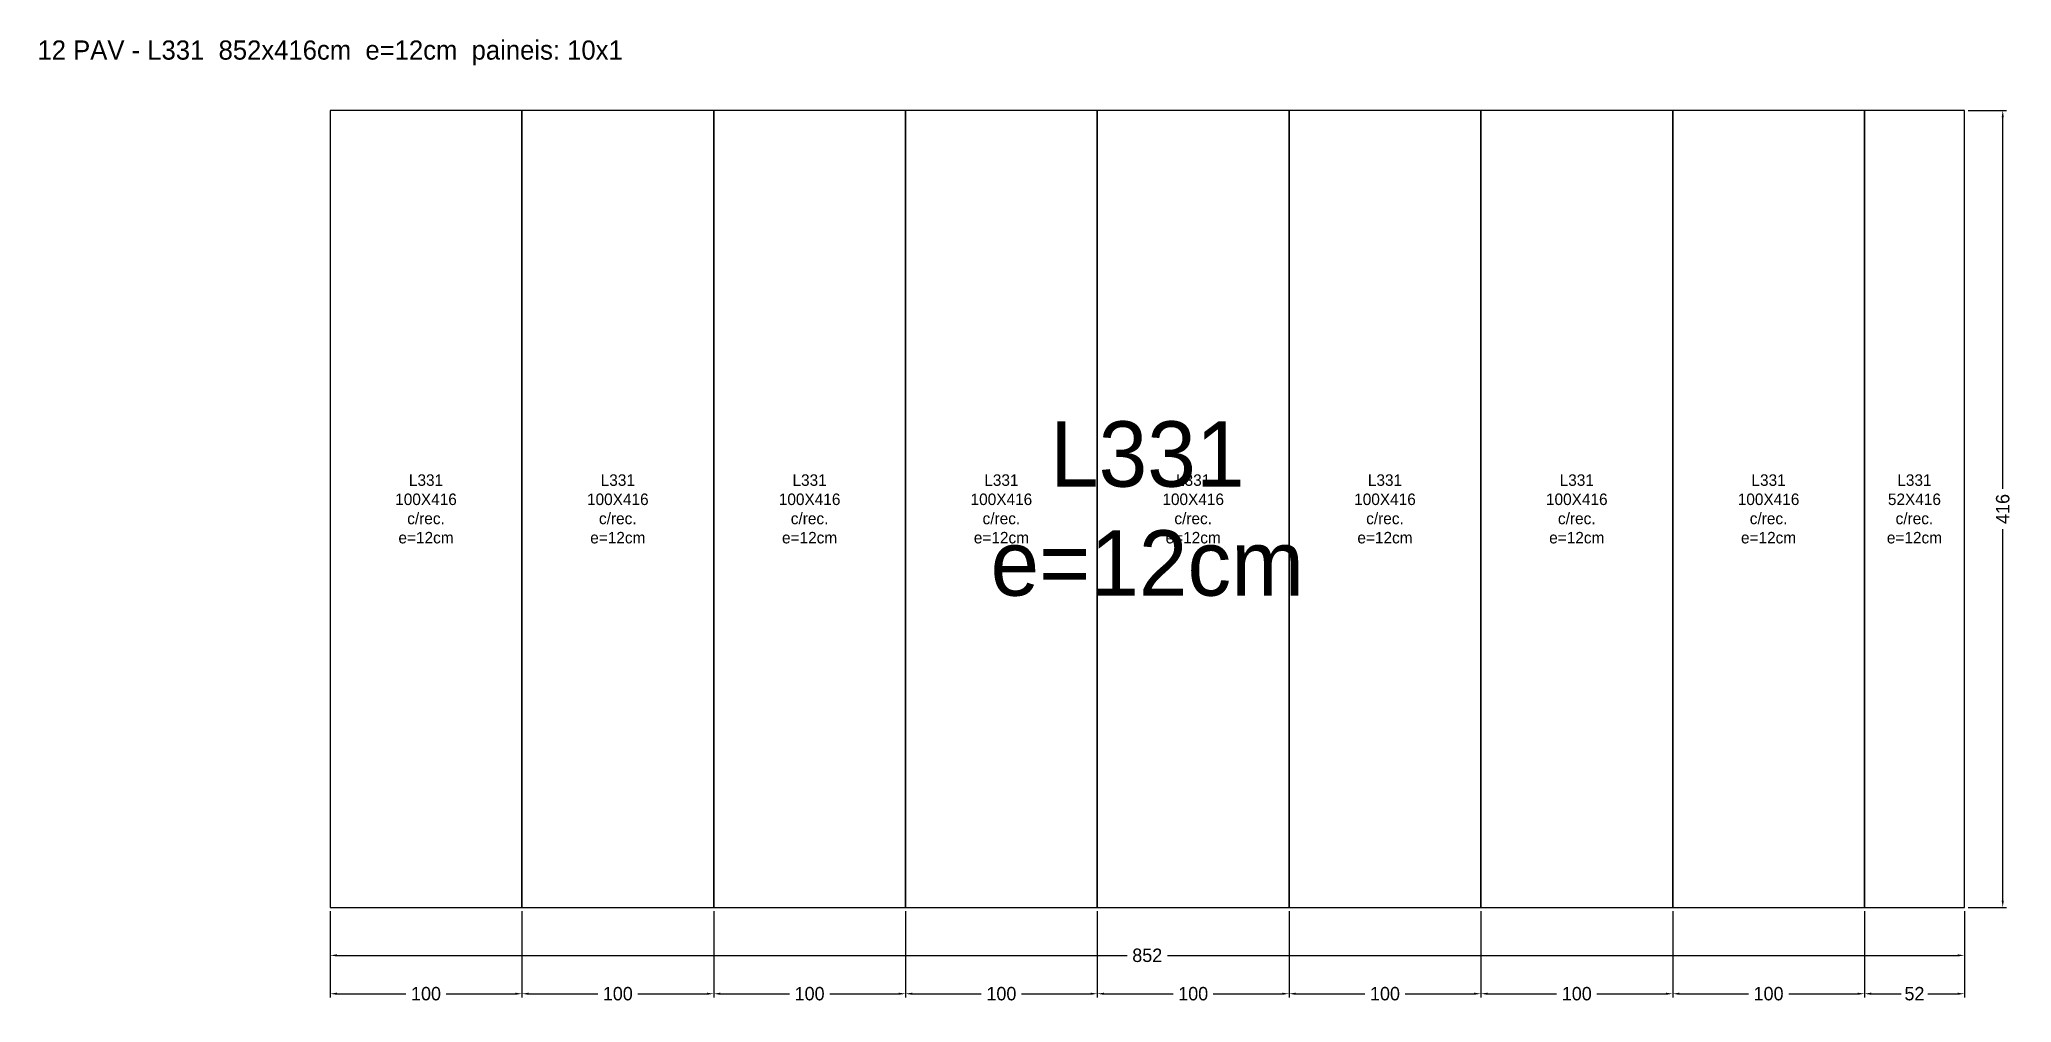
# Model space of a CAD drawing. Header units: metres. Extents: x -152 to 877, y -50 to 453.
import ezdxf

# ---------------------------------------------------------------- set-up
doc = ezdxf.new("R2010")
doc.units = ezdxf.units.M
for name, color, linetype in [('AUX00', 2, 'Continuous'), ('Contorno', 7, 'Continuous'), ('COTA', 3, 'Continuous'), ('NOMENCLATURA', 2, 'Continuous'), ('Paineis', 3, 'Continuous'), ('Texto Secao', 2, 'Continuous')]:
    doc.layers.add(name, color=color, linetype=linetype)
doc.dimstyles.new('COTA_LJ', dxfattribs={"dimtxt": 7, "dimasz": 3.5, "dimexe": 2, "dimexo": 2, "dimgap": 1.5, "dimtad": 1, "dimdec": 1, "dimcen": 2.5, "dimclrd": 3, "dimclre": 3, "dimclrt": 3, "dimazin": 3, "dimtfac": 1, "dimtmove": 0, "dimatfit": 3})

# ---------------------------------------------------------------- blocks, each defined once
blk = doc.blocks.new('_CLOSEDFILLED')
at = {"color": 0, "linetype": 'BYBLOCK'}
blk.add_solid([(-1, 0.16), (0, 0), (-1, -0.16)], dxfattribs=at)
blk = doc.blocks.new('*D1')
at = {"color": 3}
for p, q in [((0, -2), (0, -27)), ((852.1, -2), (852.1, -27)), ((3.5, -25), (415.55, -25)), ((436.55, -25), (848.6, -25))]:
    blk.add_line(p, q, dxfattribs=at)
at = {"layer": 'Defpoints'}
for p in [(0, 0), (852.1, 0), (0, -25)]:
    blk.add_point(p, dxfattribs=at)
at = {"layer": 'COTA', "color": 3, "xscale": 3.5, "yscale": 3.5, "rotation": 180}
blk.add_blockref('_CLOSEDFILLED', (0, -25), dxfattribs=at)
at = {"layer": 'COTA', "color": 3, "xscale": 3.5, "yscale": 3.5}
blk.add_blockref('_CLOSEDFILLED', (852.1, -25), dxfattribs=at)
at = {"layer": 'COTA', "color": 3, "insert": (426.05, -25), "char_height": 7, "attachment_point": 5}
blk.add_mtext('852', dxfattribs=at)
blk = doc.blocks.new('*D2')
at = {"color": 3}
for p, q in [((854.1, 415.5), (874.1, 415.5)), ((872.1, 218.25), (872.1, 412)), ((872.1, 3.5), (872.1, 197.25)), ((854.1, 0), (874.1, 0))]:
    blk.add_line(p, q, dxfattribs=at)
at = {"layer": 'Defpoints'}
for p in [(852.1, 415.5), (852.1, 0), (872.1, 0)]:
    blk.add_point(p, dxfattribs=at)
at = {"layer": 'COTA', "color": 3, "xscale": 3.5, "yscale": 3.5}
for p, rotation in [((872.1, 415.5), 90), ((872.1, 0), 270)]:
    blk.add_blockref('_CLOSEDFILLED', p, dxfattribs=dict(at, rotation=rotation))
at = {"layer": 'COTA', "color": 3, "insert": (872.1, 207.75), "char_height": 7, "attachment_point": 5, "rotation": 90}
blk.add_mtext('416', dxfattribs=at)
blk = doc.blocks.new('*D3')
at = {"color": 3}
for p, q in [((0, -2), (0, -47)), ((100, -2), (100, -47)), ((3.5, -45), (39.5, -45)), ((60.5, -45), (96.5, -45))]:
    blk.add_line(p, q, dxfattribs=at)
at = {"layer": 'Defpoints'}
for p in [(0, 0), (100, 0), (0, -45)]:
    blk.add_point(p, dxfattribs=at)
at = {"layer": 'COTA', "color": 3, "xscale": 3.5, "yscale": 3.5, "rotation": 180}
blk.add_blockref('_CLOSEDFILLED', (0, -45), dxfattribs=at)
at = {"layer": 'COTA', "color": 3, "xscale": 3.5, "yscale": 3.5}
blk.add_blockref('_CLOSEDFILLED', (100, -45), dxfattribs=at)
at = {"layer": 'COTA', "color": 3, "insert": (50, -45), "char_height": 7, "attachment_point": 5}
blk.add_mtext('100', dxfattribs=at)
blk = doc.blocks.new('*D4')
at = {"color": 3}
for p, q in [((100, -2), (100, -47)), ((200, -2), (200, -47)), ((103.5, -45), (139.5, -45)), ((160.5, -45), (196.5, -45))]:
    blk.add_line(p, q, dxfattribs=at)
at = {"layer": 'Defpoints'}
for p in [(100, 0), (200, 0), (100, -45)]:
    blk.add_point(p, dxfattribs=at)
at = {"layer": 'COTA', "color": 3, "xscale": 3.5, "yscale": 3.5, "rotation": 180}
blk.add_blockref('_CLOSEDFILLED', (100, -45), dxfattribs=at)
at = {"layer": 'COTA', "color": 3, "xscale": 3.5, "yscale": 3.5}
blk.add_blockref('_CLOSEDFILLED', (200, -45), dxfattribs=at)
at = {"layer": 'COTA', "color": 3, "insert": (150, -45), "char_height": 7, "attachment_point": 5}
blk.add_mtext('100', dxfattribs=at)
blk = doc.blocks.new('*D5')
at = {"color": 3}
for p, q in [((200, -2), (200, -47)), ((300, -2), (300, -47)), ((203.5, -45), (239.5, -45)), ((260.5, -45), (296.5, -45))]:
    blk.add_line(p, q, dxfattribs=at)
at = {"layer": 'Defpoints'}
for p in [(200, 0), (300, 0), (200, -45)]:
    blk.add_point(p, dxfattribs=at)
at = {"layer": 'COTA', "color": 3, "xscale": 3.5, "yscale": 3.5, "rotation": 180}
blk.add_blockref('_CLOSEDFILLED', (200, -45), dxfattribs=at)
at = {"layer": 'COTA', "color": 3, "xscale": 3.5, "yscale": 3.5}
blk.add_blockref('_CLOSEDFILLED', (300, -45), dxfattribs=at)
at = {"layer": 'COTA', "color": 3, "insert": (250, -45), "char_height": 7, "attachment_point": 5}
blk.add_mtext('100', dxfattribs=at)
blk = doc.blocks.new('*D6')
at = {"color": 3}
for p, q in [((300, -2), (300, -47)), ((400, -2), (400, -47)), ((303.5, -45), (339.5, -45)), ((360.5, -45), (396.5, -45))]:
    blk.add_line(p, q, dxfattribs=at)
at = {"layer": 'Defpoints'}
for p in [(300, 0), (400, 0), (300, -45)]:
    blk.add_point(p, dxfattribs=at)
at = {"layer": 'COTA', "color": 3, "xscale": 3.5, "yscale": 3.5, "rotation": 180}
blk.add_blockref('_CLOSEDFILLED', (300, -45), dxfattribs=at)
at = {"layer": 'COTA', "color": 3, "xscale": 3.5, "yscale": 3.5}
blk.add_blockref('_CLOSEDFILLED', (400, -45), dxfattribs=at)
at = {"layer": 'COTA', "color": 3, "insert": (350, -45), "char_height": 7, "attachment_point": 5}
blk.add_mtext('100', dxfattribs=at)
blk = doc.blocks.new('*D7')
at = {"color": 3}
for p, q in [((400, -2), (400, -47)), ((500, -2), (500, -47)), ((403.5, -45), (439.5, -45)), ((460.5, -45), (496.5, -45))]:
    blk.add_line(p, q, dxfattribs=at)
at = {"layer": 'Defpoints'}
for p in [(400, 0), (500, 0), (400, -45)]:
    blk.add_point(p, dxfattribs=at)
at = {"layer": 'COTA', "color": 3, "xscale": 3.5, "yscale": 3.5, "rotation": 180}
blk.add_blockref('_CLOSEDFILLED', (400, -45), dxfattribs=at)
at = {"layer": 'COTA', "color": 3, "xscale": 3.5, "yscale": 3.5}
blk.add_blockref('_CLOSEDFILLED', (500, -45), dxfattribs=at)
at = {"layer": 'COTA', "color": 3, "insert": (450, -45), "char_height": 7, "attachment_point": 5}
blk.add_mtext('100', dxfattribs=at)
blk = doc.blocks.new('*D8')
at = {"color": 3}
for p, q in [((500, -2), (500, -47)), ((600, -2), (600, -47)), ((503.5, -45), (539.5, -45)), ((560.5, -45), (596.5, -45))]:
    blk.add_line(p, q, dxfattribs=at)
at = {"layer": 'Defpoints'}
for p in [(500, 0), (600, 0), (500, -45)]:
    blk.add_point(p, dxfattribs=at)
at = {"layer": 'COTA', "color": 3, "xscale": 3.5, "yscale": 3.5, "rotation": 180}
blk.add_blockref('_CLOSEDFILLED', (500, -45), dxfattribs=at)
at = {"layer": 'COTA', "color": 3, "xscale": 3.5, "yscale": 3.5}
blk.add_blockref('_CLOSEDFILLED', (600, -45), dxfattribs=at)
at = {"layer": 'COTA', "color": 3, "insert": (550, -45), "char_height": 7, "attachment_point": 5}
blk.add_mtext('100', dxfattribs=at)
blk = doc.blocks.new('*D9')
at = {"color": 3}
for p, q in [((600, -2), (600, -47)), ((700, -2), (700, -47)), ((603.5, -45), (639.5, -45)), ((660.5, -45), (696.5, -45))]:
    blk.add_line(p, q, dxfattribs=at)
at = {"layer": 'Defpoints'}
for p in [(600, 0), (700, 0), (600, -45)]:
    blk.add_point(p, dxfattribs=at)
at = {"layer": 'COTA', "color": 3, "xscale": 3.5, "yscale": 3.5, "rotation": 180}
blk.add_blockref('_CLOSEDFILLED', (600, -45), dxfattribs=at)
at = {"layer": 'COTA', "color": 3, "xscale": 3.5, "yscale": 3.5}
blk.add_blockref('_CLOSEDFILLED', (700, -45), dxfattribs=at)
at = {"layer": 'COTA', "color": 3, "insert": (650, -45), "char_height": 7, "attachment_point": 5}
blk.add_mtext('100', dxfattribs=at)
blk = doc.blocks.new('*D10')
at = {"color": 3}
for p, q in [((700, -2), (700, -47)), ((800, -2), (800, -47)), ((703.5, -45), (739.5, -45)), ((760.5, -45), (796.5, -45))]:
    blk.add_line(p, q, dxfattribs=at)
at = {"layer": 'Defpoints'}
for p in [(700, 0), (800, 0), (700, -45)]:
    blk.add_point(p, dxfattribs=at)
at = {"layer": 'COTA', "color": 3, "xscale": 3.5, "yscale": 3.5, "rotation": 180}
blk.add_blockref('_CLOSEDFILLED', (700, -45), dxfattribs=at)
at = {"layer": 'COTA', "color": 3, "xscale": 3.5, "yscale": 3.5}
blk.add_blockref('_CLOSEDFILLED', (800, -45), dxfattribs=at)
at = {"layer": 'COTA', "color": 3, "insert": (750, -45), "char_height": 7, "attachment_point": 5}
blk.add_mtext('100', dxfattribs=at)
blk = doc.blocks.new('*D11')
at = {"color": 3}
for p, q in [((800, -2), (800, -47)), ((852.1, -2), (852.1, -47)), ((803.5, -45), (819.05, -45)), ((833.05, -45), (848.6, -45))]:
    blk.add_line(p, q, dxfattribs=at)
at = {"layer": 'Defpoints'}
for p in [(800, 0), (852.1, 0), (800, -45)]:
    blk.add_point(p, dxfattribs=at)
at = {"layer": 'COTA', "color": 3, "xscale": 3.5, "yscale": 3.5, "rotation": 180}
blk.add_blockref('_CLOSEDFILLED', (800, -45), dxfattribs=at)
at = {"layer": 'COTA', "color": 3, "xscale": 3.5, "yscale": 3.5}
blk.add_blockref('_CLOSEDFILLED', (852.1, -45), dxfattribs=at)
at = {"layer": 'COTA', "color": 3, "insert": (826.05, -45), "char_height": 7, "attachment_point": 5}
blk.add_mtext('52', dxfattribs=at)

msp = doc.modelspace()

# ---------------------------------------------------------------- linework, layer by layer
at = {"layer": 'Contorno'}
msp.add_lwpolyline([(0, 0), (852.1, 0), (852.1, 415.5), (0, 415.5), (0, 0)], close=True, dxfattribs=at)
at = {"layer": 'Paineis'}
for points in [[(0, 0), (100, 0), (100, 415.5), (0, 415.5)], [(100, 0), (200, 0), (200, 415.5), (100, 415.5)], [(200, 0), (300, 0), (300, 415.5), (200, 415.5)], [(300, 0), (400, 0), (400, 415.5), (300, 415.5)], [(400, 0), (500, 0), (500, 415.5), (400, 415.5)], [(500, 0), (600, 0), (600, 415.5), (500, 415.5)], [(600, 0), (700, 0), (700, 415.5), (600, 415.5)], [(700, 0), (800, 0), (800, 415.5), (700, 415.5)], [(800, 0), (852.1, 0), (852.1, 415.5), (800, 415.5)]]:
    msp.add_lwpolyline(points, close=True, dxfattribs=at)

# ---------------------------------------------------------------- texts
at = {"layer": 'AUX00', "char_height": 6, "attachment_point": 5}
for s, insert, width in [('\\pxqc;L331^J100X416^Jc/rec.^Je=12cm', (50, 207.75), 100), ('\\pxqc;L331^J100X416^Jc/rec.^Je=12cm', (150, 207.75), 100), ('\\pxqc;L331^J100X416^Jc/rec.^Je=12cm', (250, 207.75), 100), ('\\pxqc;L331^J100X416^Jc/rec.^Je=12cm', (350, 207.75), 100), ('\\pxqc;L331^J100X416^Jc/rec.^Je=12cm', (450, 207.75), 100), ('\\pxqc;L331^J100X416^Jc/rec.^Je=12cm', (550, 207.75), 100), ('\\pxqc;L331^J100X416^Jc/rec.^Je=12cm', (650, 207.75), 100), ('\\pxqc;L331^J100X416^Jc/rec.^Je=12cm', (750, 207.75), 100), ('\\pxqc;L331^J52X416^Jc/rec.^Je=12cm', (826.05, 207.75), 52.1)]:
    msp.add_mtext(s, dxfattribs=dict(at, insert=insert, width=width))
at = {"layer": 'NOMENCLATURA', "insert": (0, 445.5), "char_height": 10, "width": 872.1, "attachment_point": 5}
msp.add_mtext('12 PAV - L331  852x416cm  e=12cm  paineis: 10x1', dxfattribs=at)
at = {"layer": 'Texto Secao', "insert": (426.05, 207.75), "char_height": 34.084, "width": 852.1, "attachment_point": 5}
msp.add_mtext('L331\\Pe=12cm', dxfattribs=at)

# ---------------------------------------------------------------- dimensions: what is measured, and where the dimension line sits
at = {"layer": 'COTA'}
dim = msp.add_linear_dim(base=(872.1, 0), p1=(852.1, 0), p2=(852.1, 415.5), angle=90, dimstyle='COTA_LJ', dxfattribs=at)
dim.commit()
dim.dimension.update_dxf_attribs({"geometry": '*D2', "text_midpoint": (872.1, 207.75)})
for base, p1, p2, picture, middle in [((0, -25), (0, 0), (852.1, 0), '*D1', (426.05, -25)), ((0, -45), (0, 0), (100, 0), '*D3', (50, -45)), ((100, -45), (100, 0), (200, 0), '*D4', (150, -45)), ((200, -45), (200, 0), (300, 0), '*D5', (250, -45)), ((300, -45), (300, 0), (400, 0), '*D6', (350, -45)), ((400, -45), (400, 0), (500, 0), '*D7', (450, -45)), ((500, -45), (500, 0), (600, 0), '*D8', (550, -45)), ((600, -45), (600, 0), (700, 0), '*D9', (650, -45)), ((700, -45), (700, 0), (800, 0), '*D10', (750, -45)), ((800, -45), (800, 0), (852.1, 0), '*D11', (826.05, -45))]:
    dim = msp.add_linear_dim(base=base, p1=p1, p2=p2, dimstyle='COTA_LJ', dxfattribs=at)
    dim.commit()
    dim.dimension.update_dxf_attribs({"geometry": picture, "text_midpoint": middle})

doc.saveas('drawing.dxf')
